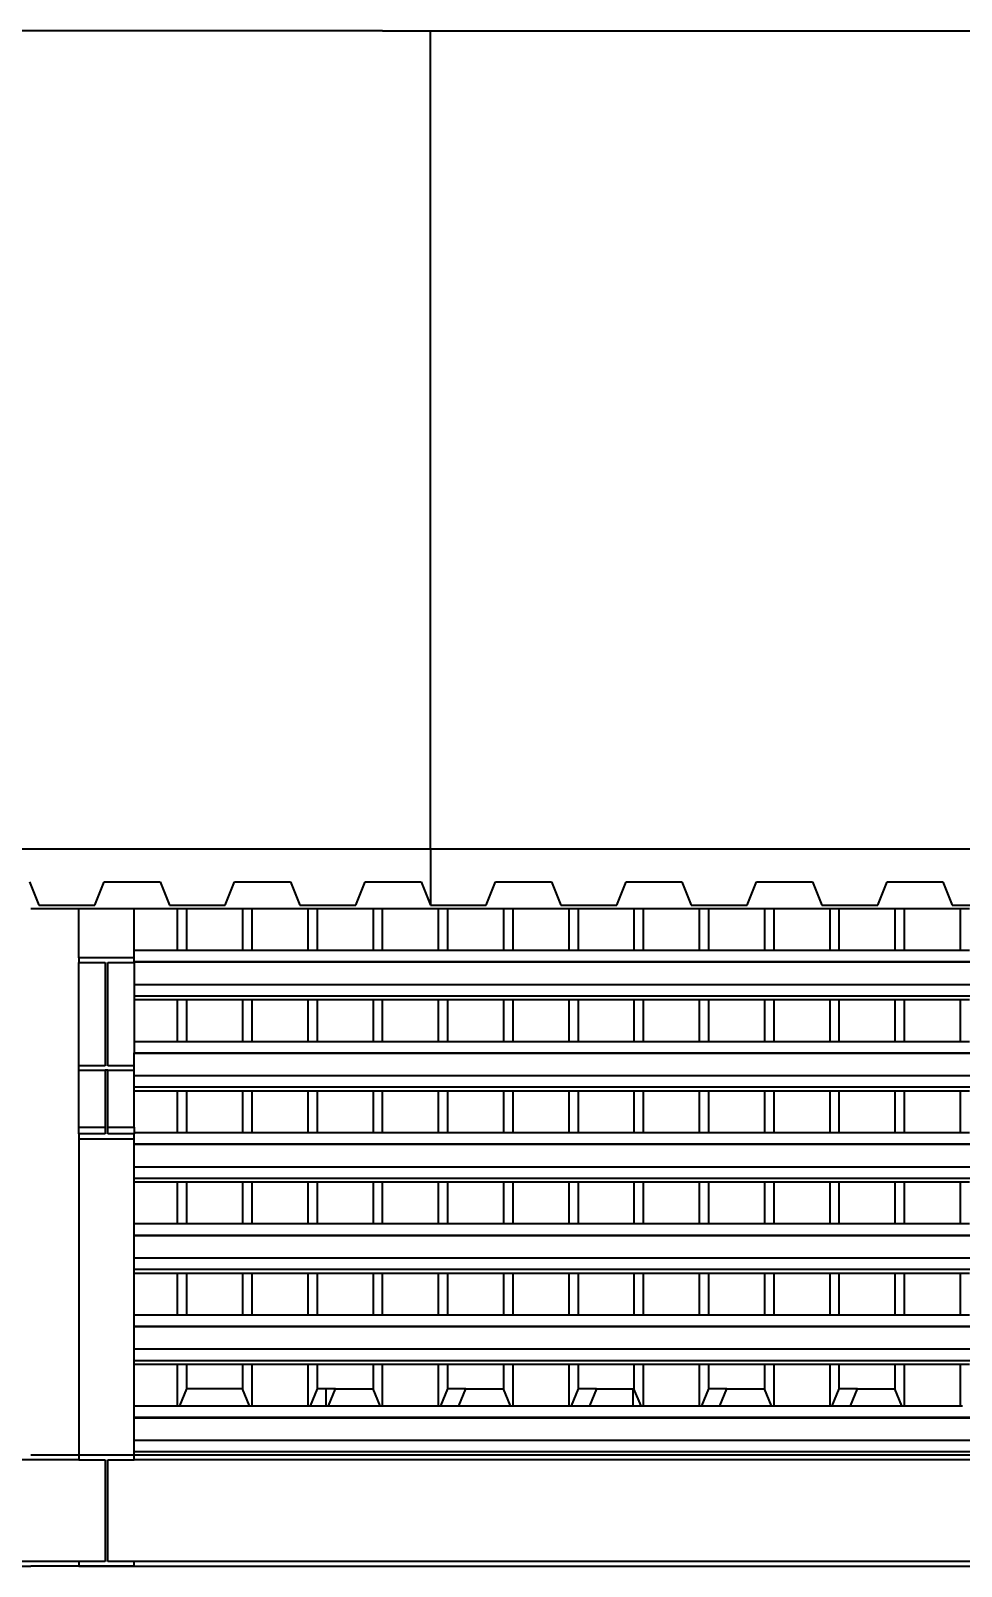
# Model space of a CAD drawing. Header units: metres. Extents: x 78 to 178, y -74 to 157.
# Drawn here: x 128.754 to 130.768, y -51.877 to -48.553 of the extents above; entities that cross this region are included whole.
import ezdxf

# ---------------------------------------------------------------- set-up
doc = ezdxf.new("R2010")
doc.units = ezdxf.units.M
doc.layers.add('Cortes', color=7, linetype='Continuous', lineweight=40)

msp = doc.modelspace()

# ---------------------------------------------------------------- linework, layer by layer
at = {"layer": 'Cortes'}
for p, q in [((129.51514, -48.55302), (127.94741, -48.55302)), ((129.51514, -48.55302), (130.05741, -48.55302)), ((129.61905, -50.32441), (129.61905, -48.55302)), ((130.05741, -48.55302), (130.40125, -48.55302)), ((130.40125, -48.55302), (132.50019, -48.55302)), ((129.61905, -50.32441), (126.5125, -50.32441)), ((132.7256, -50.32441), (129.61905, -50.32441)), ((129.61905, -50.32441), (129.61905, -50.44606)), ((128.75164, -50.39537), (128.77181, -50.44606)), ((128.89284, -50.44606), (128.91301, -50.39537)), ((128.91301, -50.39537), (129.03405, -50.39537)), ((129.03405, -50.39537), (129.05422, -50.44606)), ((129.17526, -50.44606), (129.19543, -50.39537)), ((129.19543, -50.39537), (129.31646, -50.39537)), ((129.31646, -50.39537), (129.33664, -50.44606)), ((129.45767, -50.44606), (129.47784, -50.39537)), ((129.47784, -50.39537), (129.59888, -50.39537)), ((129.59888, -50.39537), (129.61905, -50.44606)), ((129.74008, -50.44606), (129.76026, -50.39537)), ((129.76026, -50.39537), (129.88129, -50.39537)), ((129.88129, -50.39537), (129.90146, -50.44606)), ((130.0225, -50.44606), (130.04267, -50.39537)), ((130.04267, -50.39537), (130.1637, -50.39537)), ((130.1637, -50.39537), (130.18388, -50.44606)), ((130.30491, -50.44606), (130.32508, -50.39537)), ((130.32508, -50.39537), (130.44612, -50.39537)), ((130.44612, -50.39537), (130.46629, -50.44606)), ((130.58732, -50.44606), (130.6075, -50.39537)), ((130.6075, -50.39537), (130.72853, -50.39537)), ((130.72853, -50.39537), (130.7487, -50.44606)), ((128.75404, -50.45284), (128.85795, -50.45284)), ((128.77181, -50.44606), (128.89284, -50.44606)), ((128.85795, -50.45284), (128.97795, -50.45284)), ((128.85795, -50.55992), (128.85795, -50.45284)), ((128.97795, -50.45284), (129.07135, -50.45284)), ((128.97795, -50.54326), (128.97795, -50.45284)), ((129.05422, -50.44606), (129.17526, -50.44606)), ((129.07135, -50.45284), (129.07135, -50.54326)), ((129.07135, -50.45284), (129.09152, -50.45284)), ((129.09152, -50.45284), (129.09152, -50.54326)), ((129.09152, -50.45284), (129.21256, -50.45284)), ((129.21256, -50.45284), (129.21256, -50.54326)), ((129.21256, -50.45284), (129.23273, -50.45284)), ((129.23273, -50.45284), (129.23273, -50.54326)), ((129.23273, -50.45284), (129.35376, -50.45284)), ((129.33664, -50.44606), (129.45767, -50.44606)), ((129.35376, -50.45284), (129.35376, -50.54326)), ((129.35376, -50.45284), (129.37394, -50.45284)), ((129.37394, -50.45284), (129.37394, -50.54326)), ((129.37394, -50.45284), (129.49497, -50.45284)), ((129.49497, -50.45284), (129.49497, -50.54326)), ((129.49497, -50.45284), (129.51514, -50.45284)), ((129.51514, -50.54326), (129.51514, -50.45284)), ((129.51514, -50.45284), (129.63618, -50.45284)), ((129.61905, -50.44606), (129.74008, -50.44606)), ((129.63618, -50.45284), (129.63618, -50.54326)), ((129.63618, -50.45284), (129.65635, -50.45284)), ((129.65635, -50.45284), (129.65635, -50.54326)), ((129.65635, -50.45284), (129.77739, -50.45284)), ((129.77739, -50.45284), (129.77739, -50.54326)), ((129.77739, -50.45284), (129.79756, -50.45284)), ((129.79756, -50.45284), (129.79756, -50.54326)), ((129.79756, -50.45284), (129.91859, -50.45284)), ((129.90146, -50.44606), (130.0225, -50.44606)), ((129.91859, -50.45284), (129.91859, -50.54326)), ((129.91859, -50.45284), (129.93876, -50.45284)), ((129.93876, -50.45284), (129.93876, -50.54326)), ((129.93876, -50.45284), (130.0598, -50.45284)), ((130.0598, -50.45284), (130.0598, -50.54326)), ((130.0598, -50.45284), (130.07997, -50.45284)), ((130.07997, -50.45284), (130.07997, -50.54326)), ((130.07997, -50.45284), (130.20101, -50.45284)), ((130.18388, -50.44606), (130.30491, -50.44606)), ((130.20101, -50.45284), (130.20101, -50.54326)), ((130.20101, -50.45284), (130.22118, -50.45284)), ((130.22118, -50.45284), (130.22118, -50.54326)), ((130.22118, -50.45284), (130.34221, -50.45284)), ((130.34221, -50.45284), (130.34221, -50.54326)), ((130.34221, -50.45284), (130.36239, -50.45284)), ((130.36239, -50.45284), (130.36239, -50.54326)), ((130.36239, -50.45284), (130.48342, -50.45284)), ((130.46629, -50.44606), (130.58732, -50.44606)), ((130.48342, -50.45284), (130.48342, -50.54326)), ((130.48342, -50.45284), (130.50359, -50.45284)), ((130.50359, -50.45284), (130.50359, -50.54326)), ((130.50359, -50.45284), (130.62463, -50.45284)), ((130.62463, -50.45284), (130.62463, -50.54326)), ((130.62463, -50.45284), (130.6448, -50.45284)), ((130.6448, -50.45284), (130.6448, -50.54326)), ((130.6448, -50.45284), (130.76583, -50.45284)), ((130.7487, -50.44606), (130.86974, -50.44606)), ((130.76583, -50.45284), (130.76583, -50.54326)), ((130.76583, -50.45284), (130.78601, -50.45284)), ((128.97795, -50.55992), (128.97795, -50.54326)), ((128.97795, -50.54326), (129.07135, -50.54326)), ((129.07135, -50.54326), (129.09152, -50.54326)), ((129.09152, -50.54326), (129.21256, -50.54326)), ((129.21256, -50.54326), (129.23273, -50.54326)), ((129.23273, -50.54326), (129.35376, -50.54326)), ((129.35376, -50.54326), (129.37394, -50.54326)), ((129.37394, -50.54326), (129.49497, -50.54326)), ((129.49497, -50.54326), (129.51514, -50.54326)), ((129.51514, -50.54326), (129.63618, -50.54326)), ((129.63618, -50.54326), (129.65635, -50.54326)), ((129.65635, -50.54326), (129.77739, -50.54326)), ((129.77739, -50.54326), (129.79756, -50.54326)), ((129.79756, -50.54326), (129.91859, -50.54326)), ((129.91859, -50.54326), (129.93876, -50.54326)), ((129.93876, -50.54326), (130.0598, -50.54326)), ((130.0598, -50.54326), (130.07997, -50.54326)), ((130.07997, -50.54326), (130.20101, -50.54326)), ((130.20101, -50.54326), (130.22118, -50.54326)), ((130.22118, -50.54326), (130.34221, -50.54326)), ((130.34221, -50.54326), (130.36239, -50.54326)), ((130.36239, -50.54326), (130.48342, -50.54326)), ((130.48342, -50.54326), (130.50359, -50.54326)), ((130.50359, -50.54326), (130.62463, -50.54326)), ((130.62463, -50.54326), (130.6448, -50.54326)), ((130.6448, -50.54326), (130.76583, -50.54326)), ((130.76583, -50.54326), (130.78601, -50.54326)), ((128.85795, -50.55992), (128.85795, -50.56985)), ((128.97795, -50.55992), (128.85795, -50.55992)), ((128.85795, -50.56985), (128.91485, -50.56985)), ((128.85795, -50.79329), (128.85795, -50.56985)), ((128.91485, -50.56985), (128.91485, -50.79329)), ((128.92105, -50.56985), (128.97795, -50.56985)), ((128.92105, -50.79329), (128.92105, -50.56985)), ((128.97795, -50.56792), (128.97795, -50.55992)), ((128.97795, -50.56792), (132.41404, -50.56792)), ((128.97795, -50.56874), (128.97795, -50.56792)), ((128.97795, -50.56874), (132.41404, -50.56874)), ((128.97795, -50.56985), (128.97795, -50.56874)), ((128.97795, -50.56985), (128.97795, -50.61724)), ((128.97795, -50.61724), (132.41404, -50.61724)), ((128.97795, -50.61724), (128.97795, -50.6419)), ((128.97795, -50.6419), (132.41404, -50.6419)), ((128.97795, -50.6419), (128.97795, -50.65012)), ((128.97795, -50.65012), (129.07135, -50.65012)), ((128.97795, -50.65012), (128.97795, -50.74054)), ((129.07135, -50.65012), (129.07135, -50.74054)), ((129.07135, -50.65012), (129.09152, -50.65012)), ((129.09152, -50.65012), (129.09152, -50.74054)), ((129.09152, -50.65012), (129.21256, -50.65012)), ((129.21256, -50.65012), (129.21256, -50.74054)), ((129.21256, -50.65012), (129.23273, -50.65012)), ((129.23273, -50.65012), (129.23273, -50.74054)), ((129.23273, -50.65012), (129.35376, -50.65012)), ((129.35376, -50.65012), (129.35376, -50.74054)), ((129.35376, -50.65012), (129.37394, -50.65012)), ((129.37394, -50.65012), (129.37394, -50.74054)), ((129.37394, -50.65012), (129.49497, -50.65012)), ((129.49497, -50.65012), (129.49497, -50.74054)), ((129.49497, -50.65012), (129.51514, -50.65012)), ((129.51514, -50.74054), (129.51514, -50.65012)), ((129.51514, -50.65012), (129.63618, -50.65012)), ((129.63618, -50.65012), (129.63618, -50.74054)), ((129.63618, -50.65012), (129.65635, -50.65012)), ((129.65635, -50.65012), (129.65635, -50.74054)), ((129.65635, -50.65012), (129.77739, -50.65012)), ((129.77739, -50.65012), (129.77739, -50.74054)), ((129.77739, -50.65012), (129.79756, -50.65012)), ((129.79756, -50.65012), (129.79756, -50.74054)), ((129.79756, -50.65012), (129.91859, -50.65012)), ((129.91859, -50.65012), (129.91859, -50.74054)), ((129.91859, -50.65012), (129.93876, -50.65012)), ((129.93876, -50.65012), (129.93876, -50.74054)), ((129.93876, -50.65012), (130.0598, -50.65012)), ((130.0598, -50.65012), (130.0598, -50.74054)), ((130.0598, -50.65012), (130.07997, -50.65012)), ((130.07997, -50.65012), (130.07997, -50.74054)), ((130.07997, -50.65012), (130.20101, -50.65012)), ((130.20101, -50.65012), (130.20101, -50.74054)), ((130.20101, -50.65012), (130.22118, -50.65012)), ((130.22118, -50.65012), (130.22118, -50.74054)), ((130.22118, -50.65012), (130.34221, -50.65012)), ((130.34221, -50.65012), (130.34221, -50.74054)), ((130.34221, -50.65012), (130.36239, -50.65012)), ((130.36239, -50.65012), (130.36239, -50.74054)), ((130.36239, -50.65012), (130.48342, -50.65012)), ((130.48342, -50.65012), (130.48342, -50.74054)), ((130.48342, -50.65012), (130.50359, -50.65012)), ((130.50359, -50.65012), (130.50359, -50.74054)), ((130.50359, -50.65012), (130.62463, -50.65012)), ((130.62463, -50.65012), (130.62463, -50.74054)), ((130.62463, -50.65012), (130.6448, -50.65012)), ((130.6448, -50.65012), (130.6448, -50.74054)), ((130.6448, -50.65012), (130.76583, -50.65012)), ((130.76583, -50.65012), (130.76583, -50.74054)), ((130.76583, -50.65012), (130.78601, -50.65012)), ((128.97795, -50.74054), (129.07135, -50.74054)), ((128.97795, -50.74054), (128.97795, -50.7652)), ((129.07135, -50.74054), (129.09152, -50.74054)), ((129.09152, -50.74054), (129.21256, -50.74054)), ((129.21256, -50.74054), (129.23273, -50.74054)), ((129.23273, -50.74054), (129.35376, -50.74054)), ((129.35376, -50.74054), (129.37394, -50.74054)), ((129.37394, -50.74054), (129.49497, -50.74054)), ((129.49497, -50.74054), (129.51514, -50.74054)), ((129.51514, -50.74054), (129.63618, -50.74054)), ((129.63618, -50.74054), (129.65635, -50.74054)), ((129.65635, -50.74054), (129.77739, -50.74054)), ((129.77739, -50.74054), (129.79756, -50.74054)), ((129.79756, -50.74054), (129.91859, -50.74054)), ((129.91859, -50.74054), (129.93876, -50.74054)), ((129.93876, -50.74054), (130.0598, -50.74054)), ((130.0598, -50.74054), (130.07997, -50.74054)), ((130.07997, -50.74054), (130.20101, -50.74054)), ((130.20101, -50.74054), (130.22118, -50.74054)), ((130.22118, -50.74054), (130.34221, -50.74054)), ((130.34221, -50.74054), (130.36239, -50.74054)), ((130.36239, -50.74054), (130.48342, -50.74054)), ((130.48342, -50.74054), (130.50359, -50.74054)), ((130.50359, -50.74054), (130.62463, -50.74054)), ((130.62463, -50.74054), (130.6448, -50.74054)), ((130.6448, -50.74054), (130.76583, -50.74054)), ((130.76583, -50.74054), (130.78601, -50.74054)), ((128.97795, -50.7652), (132.41404, -50.7652)), ((128.97795, -50.76602), (128.97795, -50.7652)), ((128.97795, -50.76602), (132.41404, -50.76602)), ((128.97795, -50.79329), (128.97795, -50.76602)), ((128.91485, -50.79329), (128.85795, -50.79329)), ((128.85795, -50.80323), (128.85795, -50.79329)), ((128.85795, -50.92632), (128.85795, -50.80323)), ((128.85795, -50.80323), (128.91485, -50.80323)), ((128.92105, -50.80323), (128.91485, -50.80323)), ((128.91485, -50.80323), (128.91485, -50.92632)), ((128.97795, -50.79329), (128.92105, -50.79329)), ((128.92105, -50.92632), (128.92105, -50.80323)), ((128.92105, -50.80323), (128.97795, -50.80323)), ((128.97795, -50.80323), (128.97795, -50.79329)), ((128.97795, -50.81452), (128.97795, -50.80323)), ((128.97795, -50.81452), (132.41404, -50.81452)), ((128.97795, -50.83918), (128.97795, -50.81452)), ((128.97795, -50.83918), (132.41404, -50.83918)), ((128.97795, -50.8474), (128.97795, -50.83918)), ((128.97795, -50.8474), (129.07135, -50.8474)), ((128.97795, -50.92632), (128.97795, -50.8474)), ((129.07135, -50.8474), (129.07135, -50.93782)), ((129.07135, -50.8474), (129.09152, -50.8474)), ((129.09152, -50.8474), (129.09152, -50.93782)), ((129.09152, -50.8474), (129.21256, -50.8474)), ((129.21256, -50.8474), (129.21256, -50.93782)), ((129.21256, -50.8474), (129.23273, -50.8474)), ((129.23273, -50.8474), (129.23273, -50.93782)), ((129.23273, -50.8474), (129.35376, -50.8474)), ((129.35376, -50.8474), (129.35376, -50.93782)), ((129.35376, -50.8474), (129.37394, -50.8474)), ((129.37394, -50.8474), (129.37394, -50.93782)), ((129.37394, -50.8474), (129.49497, -50.8474)), ((129.49497, -50.8474), (129.49497, -50.93782)), ((129.49497, -50.8474), (129.51514, -50.8474)), ((129.51514, -50.93782), (129.51514, -50.8474)), ((129.51514, -50.8474), (129.63618, -50.8474)), ((129.63618, -50.8474), (129.63618, -50.93782)), ((129.63618, -50.8474), (129.65635, -50.8474)), ((129.65635, -50.8474), (129.65635, -50.93782)), ((129.65635, -50.8474), (129.77739, -50.8474)), ((129.77739, -50.8474), (129.77739, -50.93782)), ((129.77739, -50.8474), (129.79756, -50.8474)), ((129.79756, -50.8474), (129.79756, -50.93782)), ((129.79756, -50.8474), (129.91859, -50.8474)), ((129.91859, -50.8474), (129.91859, -50.93782)), ((129.91859, -50.8474), (129.93876, -50.8474)), ((129.93876, -50.8474), (129.93876, -50.93782)), ((129.93876, -50.8474), (130.0598, -50.8474)), ((130.0598, -50.8474), (130.0598, -50.93782)), ((130.0598, -50.8474), (130.07997, -50.8474)), ((130.07997, -50.8474), (130.07997, -50.93782)), ((130.07997, -50.8474), (130.20101, -50.8474)), ((130.20101, -50.8474), (130.20101, -50.93782)), ((130.20101, -50.8474), (130.22118, -50.8474)), ((130.22118, -50.8474), (130.22118, -50.93782)), ((130.22118, -50.8474), (130.34221, -50.8474)), ((130.34221, -50.8474), (130.34221, -50.93782)), ((130.34221, -50.8474), (130.36239, -50.8474)), ((130.36239, -50.8474), (130.36239, -50.93782)), ((130.36239, -50.8474), (130.48342, -50.8474)), ((130.48342, -50.8474), (130.48342, -50.93782)), ((130.48342, -50.8474), (130.50359, -50.8474)), ((130.50359, -50.8474), (130.50359, -50.93782)), ((130.50359, -50.8474), (130.62463, -50.8474)), ((130.62463, -50.8474), (130.62463, -50.93782)), ((130.62463, -50.8474), (130.6448, -50.8474)), ((130.6448, -50.8474), (130.6448, -50.93782)), ((130.6448, -50.8474), (130.76583, -50.8474)), ((130.76583, -50.8474), (130.76583, -50.93782)), ((130.76583, -50.8474), (130.78601, -50.8474)), ((128.85795, -50.92632), (128.91485, -50.92632)), ((128.85795, -50.94054), (128.85795, -50.92632)), ((128.91485, -50.94054), (128.85795, -50.94054)), ((128.85795, -50.94054), (128.85795, -50.95185)), ((128.85795, -50.95185), (128.97795, -50.95185)), ((128.85795, -50.95185), (128.85795, -51.63651)), ((128.91485, -50.92632), (128.91485, -50.94054)), ((128.92105, -50.92632), (128.97795, -50.92632)), ((128.92105, -50.94054), (128.92105, -50.92632)), ((128.97795, -50.94054), (128.92105, -50.94054)), ((128.97795, -50.92632), (128.97795, -50.93782)), ((128.97795, -50.93782), (128.97795, -50.94054)), ((128.97795, -50.93782), (129.07135, -50.93782)), ((128.97795, -50.95185), (128.97795, -50.94054)), ((128.97795, -50.96248), (128.97795, -50.95185)), ((129.07135, -50.93782), (129.09152, -50.93782)), ((129.09152, -50.93782), (129.21256, -50.93782)), ((129.21256, -50.93782), (129.23273, -50.93782)), ((129.23273, -50.93782), (129.35376, -50.93782)), ((129.35376, -50.93782), (129.37394, -50.93782)), ((129.37394, -50.93782), (129.49497, -50.93782)), ((129.49497, -50.93782), (129.51514, -50.93782)), ((129.51514, -50.93782), (129.63618, -50.93782)), ((129.63618, -50.93782), (129.65635, -50.93782)), ((129.65635, -50.93782), (129.77739, -50.93782)), ((129.77739, -50.93782), (129.79756, -50.93782)), ((129.79756, -50.93782), (129.91859, -50.93782)), ((129.91859, -50.93782), (129.93876, -50.93782)), ((129.93876, -50.93782), (130.0598, -50.93782)), ((130.0598, -50.93782), (130.07997, -50.93782)), ((130.07997, -50.93782), (130.20101, -50.93782)), ((130.20101, -50.93782), (130.22118, -50.93782)), ((130.22118, -50.93782), (130.34221, -50.93782)), ((130.34221, -50.93782), (130.36239, -50.93782)), ((130.36239, -50.93782), (130.48342, -50.93782)), ((130.48342, -50.93782), (130.50359, -50.93782)), ((130.50359, -50.93782), (130.62463, -50.93782)), ((130.62463, -50.93782), (130.6448, -50.93782)), ((130.6448, -50.93782), (130.76583, -50.93782)), ((130.76583, -50.93782), (130.78601, -50.93782)), ((128.97795, -50.96248), (132.41404, -50.96248)), ((128.97795, -50.9633), (128.97795, -50.96248)), ((128.97795, -50.9633), (132.41404, -50.9633)), ((128.97795, -51.0118), (128.97795, -50.9633)), ((128.97795, -51.0118), (132.41404, -51.0118)), ((128.97795, -51.03646), (128.97795, -51.0118)), ((128.97795, -51.03646), (132.41404, -51.03646)), ((128.97795, -51.04468), (128.97795, -51.03646)), ((128.97795, -51.04468), (129.07135, -51.04468)), ((128.97795, -51.1351), (128.97795, -51.04468)), ((129.07135, -51.04468), (129.07135, -51.1351)), ((129.07135, -51.04468), (129.09152, -51.04468)), ((129.09152, -51.04468), (129.09152, -51.1351)), ((129.09152, -51.04468), (129.21256, -51.04468)), ((129.21256, -51.04468), (129.21256, -51.1351)), ((129.21256, -51.04468), (129.23273, -51.04468)), ((129.23273, -51.04468), (129.23273, -51.1351)), ((129.23273, -51.04468), (129.35376, -51.04468)), ((129.35376, -51.04468), (129.35376, -51.1351)), ((129.35376, -51.04468), (129.37394, -51.04468)), ((129.37394, -51.04468), (129.37394, -51.1351)), ((129.37394, -51.04468), (129.49497, -51.04468)), ((129.49497, -51.04468), (129.49497, -51.1351)), ((129.49497, -51.04468), (129.51514, -51.04468)), ((129.51514, -51.1351), (129.51514, -51.04468)), ((129.51514, -51.04468), (129.63618, -51.04468)), ((129.63618, -51.04468), (129.63618, -51.1351)), ((129.63618, -51.04468), (129.65635, -51.04468)), ((129.65635, -51.04468), (129.65635, -51.1351)), ((129.65635, -51.04468), (129.77739, -51.04468)), ((129.77739, -51.04468), (129.77739, -51.1351)), ((129.77739, -51.04468), (129.79756, -51.04468)), ((129.79756, -51.04468), (129.79756, -51.1351)), ((129.79756, -51.04468), (129.91859, -51.04468)), ((129.91859, -51.04468), (129.91859, -51.1351)), ((129.91859, -51.04468), (129.93876, -51.04468)), ((129.93876, -51.04468), (129.93876, -51.1351)), ((129.93876, -51.04468), (130.0598, -51.04468)), ((130.0598, -51.04468), (130.0598, -51.1351)), ((130.0598, -51.04468), (130.07997, -51.04468)), ((130.07997, -51.04468), (130.07997, -51.1351)), ((130.07997, -51.04468), (130.20101, -51.04468)), ((130.20101, -51.04468), (130.20101, -51.1351)), ((130.20101, -51.04468), (130.22118, -51.04468)), ((130.22118, -51.04468), (130.22118, -51.1351)), ((130.22118, -51.04468), (130.34221, -51.04468)), ((130.34221, -51.04468), (130.34221, -51.1351)), ((130.34221, -51.04468), (130.36239, -51.04468)), ((130.36239, -51.04468), (130.36239, -51.1351)), ((130.36239, -51.04468), (130.48342, -51.04468)), ((130.48342, -51.04468), (130.48342, -51.1351)), ((130.48342, -51.04468), (130.50359, -51.04468)), ((130.50359, -51.04468), (130.50359, -51.1351)), ((130.50359, -51.04468), (130.62463, -51.04468)), ((130.62463, -51.04468), (130.62463, -51.1351)), ((130.62463, -51.04468), (130.6448, -51.04468)), ((130.6448, -51.04468), (130.6448, -51.1351)), ((130.6448, -51.04468), (130.76583, -51.04468)), ((130.76583, -51.04468), (130.76583, -51.1351)), ((130.76583, -51.04468), (130.78601, -51.04468)), ((128.97795, -51.1351), (129.07135, -51.1351)), ((128.97795, -51.15976), (128.97795, -51.1351)), ((129.07135, -51.1351), (129.09152, -51.1351)), ((129.09152, -51.1351), (129.21256, -51.1351)), ((129.21256, -51.1351), (129.23273, -51.1351)), ((129.23273, -51.1351), (129.35376, -51.1351)), ((129.35376, -51.1351), (129.37394, -51.1351)), ((129.37394, -51.1351), (129.49497, -51.1351)), ((129.49497, -51.1351), (129.51514, -51.1351)), ((129.51514, -51.1351), (129.63618, -51.1351)), ((129.63618, -51.1351), (129.65635, -51.1351)), ((129.65635, -51.1351), (129.77739, -51.1351)), ((129.77739, -51.1351), (129.79756, -51.1351)), ((129.79756, -51.1351), (129.91859, -51.1351)), ((129.91859, -51.1351), (129.93876, -51.1351)), ((129.93876, -51.1351), (130.0598, -51.1351)), ((130.0598, -51.1351), (130.07997, -51.1351)), ((130.07997, -51.1351), (130.20101, -51.1351)), ((130.20101, -51.1351), (130.22118, -51.1351)), ((130.22118, -51.1351), (130.34221, -51.1351)), ((130.34221, -51.1351), (130.36239, -51.1351)), ((130.36239, -51.1351), (130.48342, -51.1351)), ((130.48342, -51.1351), (130.50359, -51.1351)), ((130.50359, -51.1351), (130.62463, -51.1351)), ((130.62463, -51.1351), (130.6448, -51.1351)), ((130.6448, -51.1351), (130.76583, -51.1351)), ((130.76583, -51.1351), (130.78601, -51.1351)), ((128.97795, -51.15976), (132.41404, -51.15976)), ((128.97795, -51.16058), (128.97795, -51.15976)), ((128.97795, -51.16058), (132.41404, -51.16058)), ((128.97795, -51.20908), (128.97795, -51.16058)), ((128.97795, -51.20908), (132.41404, -51.20908)), ((128.97795, -51.23374), (128.97795, -51.20908)), ((128.97795, -51.23374), (132.41404, -51.23374)), ((128.97795, -51.24196), (128.97795, -51.23374)), ((128.97795, -51.24196), (129.07135, -51.24196)), ((128.97795, -51.33238), (128.97795, -51.24196)), ((129.07135, -51.24196), (129.07135, -51.33238)), ((129.07135, -51.24196), (129.09152, -51.24196)), ((129.09152, -51.24196), (129.09152, -51.33238)), ((129.09152, -51.24196), (129.21256, -51.24196)), ((129.21256, -51.24196), (129.21256, -51.33238)), ((129.21256, -51.24196), (129.23273, -51.24196)), ((129.23273, -51.24196), (129.23273, -51.33238)), ((129.23273, -51.24196), (129.35376, -51.24196)), ((129.35376, -51.24196), (129.35376, -51.33238)), ((129.35376, -51.24196), (129.37394, -51.24196)), ((129.37394, -51.24196), (129.37394, -51.33238)), ((129.37394, -51.24196), (129.49497, -51.24196)), ((129.49497, -51.24196), (129.49497, -51.33238)), ((129.49497, -51.24196), (129.51514, -51.24196)), ((129.51514, -51.33238), (129.51514, -51.24196)), ((129.51514, -51.24196), (129.63618, -51.24196)), ((129.63618, -51.24196), (129.63618, -51.33238)), ((129.63618, -51.24196), (129.65635, -51.24196)), ((129.65635, -51.24196), (129.65635, -51.33238)), ((129.65635, -51.24196), (129.77739, -51.24196)), ((129.77739, -51.24196), (129.77739, -51.33238)), ((129.77739, -51.24196), (129.79756, -51.24196)), ((129.79756, -51.24196), (129.79756, -51.33238)), ((129.79756, -51.24196), (129.91859, -51.24196)), ((129.91859, -51.24196), (129.91859, -51.33238)), ((129.91859, -51.24196), (129.93876, -51.24196)), ((129.93876, -51.24196), (129.93876, -51.33238)), ((129.93876, -51.24196), (130.0598, -51.24196)), ((130.0598, -51.24196), (130.0598, -51.33238)), ((130.0598, -51.24196), (130.07997, -51.24196)), ((130.07997, -51.24196), (130.07997, -51.33238)), ((130.07997, -51.24196), (130.20101, -51.24196)), ((130.20101, -51.24196), (130.20101, -51.33238)), ((130.20101, -51.24196), (130.22118, -51.24196)), ((130.22118, -51.24196), (130.22118, -51.33238)), ((130.22118, -51.24196), (130.34221, -51.24196)), ((130.34221, -51.24196), (130.34221, -51.33238)), ((130.34221, -51.24196), (130.36239, -51.24196)), ((130.36239, -51.24196), (130.36239, -51.33238)), ((130.36239, -51.24196), (130.48342, -51.24196)), ((130.48342, -51.24196), (130.48342, -51.33238)), ((130.48342, -51.24196), (130.50359, -51.24196)), ((130.50359, -51.24196), (130.50359, -51.33238)), ((130.50359, -51.24196), (130.62463, -51.24196)), ((130.62463, -51.24196), (130.62463, -51.33238)), ((130.62463, -51.24196), (130.6448, -51.24196)), ((130.6448, -51.24196), (130.6448, -51.33238)), ((130.6448, -51.24196), (130.76583, -51.24196)), ((130.76583, -51.24196), (130.76583, -51.33238)), ((130.76583, -51.24196), (130.78601, -51.24196)), ((128.97795, -51.33238), (129.07135, -51.33238)), ((128.97795, -51.35704), (128.97795, -51.33238)), ((129.07135, -51.33238), (129.09152, -51.33238)), ((129.09152, -51.33238), (129.21256, -51.33238)), ((129.21256, -51.33238), (129.23273, -51.33238)), ((129.23273, -51.33238), (129.35376, -51.33238)), ((129.35376, -51.33238), (129.37394, -51.33238)), ((129.37394, -51.33238), (129.49497, -51.33238)), ((129.49497, -51.33238), (129.51514, -51.33238)), ((129.51514, -51.33238), (129.63618, -51.33238)), ((129.63618, -51.33238), (129.65635, -51.33238)), ((129.65635, -51.33238), (129.77739, -51.33238)), ((129.77739, -51.33238), (129.79756, -51.33238)), ((129.79756, -51.33238), (129.91859, -51.33238)), ((129.91859, -51.33238), (129.93876, -51.33238)), ((129.93876, -51.33238), (130.0598, -51.33238)), ((130.0598, -51.33238), (130.07997, -51.33238)), ((130.07997, -51.33238), (130.20101, -51.33238)), ((130.20101, -51.33238), (130.22118, -51.33238)), ((130.22118, -51.33238), (130.34221, -51.33238)), ((130.34221, -51.33238), (130.36239, -51.33238)), ((130.36239, -51.33238), (130.48342, -51.33238)), ((130.48342, -51.33238), (130.50359, -51.33238)), ((130.50359, -51.33238), (130.62463, -51.33238)), ((130.62463, -51.33238), (130.6448, -51.33238)), ((130.6448, -51.33238), (130.76583, -51.33238)), ((130.76583, -51.33238), (130.78601, -51.33238)), ((128.97795, -51.35704), (132.41404, -51.35704)), ((128.97795, -51.35786), (128.97795, -51.35704)), ((128.97795, -51.35786), (132.41404, -51.35786)), ((128.97795, -51.40636), (128.97795, -51.35786)), ((128.97795, -51.40636), (132.41404, -51.40636)), ((128.97795, -51.43102), (128.97795, -51.40636)), ((128.97795, -51.43102), (132.41404, -51.43102)), ((128.97795, -51.43924), (128.97795, -51.43102)), ((128.97795, -51.43924), (129.07135, -51.43924)), ((128.97795, -51.52966), (128.97795, -51.43924)), ((129.07135, -51.43924), (129.07135, -51.52966)), ((129.07135, -51.43924), (129.09152, -51.43924)), ((129.09152, -51.43924), (129.09152, -51.49237)), ((129.09152, -51.43924), (129.21256, -51.43924)), ((129.21256, -51.43924), (129.21256, -51.49237)), ((129.21256, -51.43924), (129.23273, -51.43924)), ((129.23273, -51.43924), (129.23273, -51.52966)), ((129.23273, -51.43924), (129.35376, -51.43924)), ((129.35376, -51.43924), (129.35376, -51.52966)), ((129.35376, -51.43924), (129.37394, -51.43924)), ((129.37394, -51.43924), (129.37394, -51.49237)), ((129.37394, -51.43924), (129.49497, -51.43924)), ((129.49497, -51.43924), (129.49497, -51.49237)), ((129.49497, -51.43924), (129.51514, -51.43924)), ((129.51514, -51.52966), (129.51514, -51.43924)), ((129.51514, -51.43924), (129.63618, -51.43924)), ((129.63618, -51.43924), (129.63618, -51.52966)), ((129.63618, -51.43924), (129.65635, -51.43924)), ((129.65635, -51.43924), (129.65635, -51.49237)), ((129.65635, -51.43924), (129.77739, -51.43924)), ((129.77739, -51.43924), (129.77739, -51.49237)), ((129.77739, -51.43924), (129.79756, -51.43924)), ((129.79756, -51.43924), (129.79756, -51.52966)), ((129.79756, -51.43924), (129.91859, -51.43924)), ((129.91859, -51.43924), (129.91859, -51.52966)), ((129.91859, -51.43924), (129.93876, -51.43924)), ((129.93876, -51.43924), (129.93876, -51.49237)), ((129.93876, -51.43924), (130.0598, -51.43924)), ((130.0598, -51.43924), (130.0598, -51.49237)), ((130.0598, -51.43924), (130.07997, -51.43924)), ((130.07997, -51.43924), (130.07997, -51.52966)), ((130.07997, -51.43924), (130.20101, -51.43924)), ((130.20101, -51.43924), (130.20101, -51.52966)), ((130.20101, -51.43924), (130.22118, -51.43924)), ((130.22118, -51.43924), (130.22118, -51.49237)), ((130.22118, -51.43924), (130.34221, -51.43924)), ((130.34221, -51.43924), (130.34221, -51.49237)), ((130.34221, -51.43924), (130.36239, -51.43924)), ((130.36239, -51.43924), (130.36239, -51.52966)), ((130.36239, -51.43924), (130.48342, -51.43924)), ((130.48342, -51.43924), (130.48342, -51.52966)), ((130.48342, -51.43924), (130.50359, -51.43924)), ((130.50359, -51.43924), (130.50359, -51.49237)), ((130.50359, -51.43924), (130.62463, -51.43924)), ((130.62463, -51.43924), (130.62463, -51.49237)), ((130.62463, -51.43924), (130.6448, -51.43924)), ((130.6448, -51.43924), (130.6448, -51.52966)), ((130.6448, -51.43924), (130.76583, -51.43924)), ((130.76583, -51.43924), (130.76583, -51.52966)), ((130.76583, -51.43924), (130.78601, -51.43924)), ((129.09152, -51.49237), (129.07627, -51.52966)), ((129.21256, -51.49237), (129.09152, -51.49237)), ((129.22781, -51.52966), (129.21256, -51.49237)), ((129.37394, -51.49237), (129.35869, -51.52966)), ((129.39364, -51.49237), (129.37394, -51.49237)), ((129.39364, -51.52966), (129.39364, -51.49237)), ((129.41381, -51.49237), (129.39364, -51.49237)), ((129.39856, -51.52966), (129.41381, -51.49237)), ((129.41381, -51.49237), (129.49497, -51.49237)), ((129.51022, -51.52966), (129.49497, -51.49237)), ((129.65635, -51.49237), (129.6411, -51.52966)), ((129.69623, -51.49237), (129.65635, -51.49237)), ((129.68098, -51.52966), (129.69623, -51.49237)), ((129.69623, -51.49237), (129.77739, -51.49237)), ((129.79263, -51.52966), (129.77739, -51.49237)), ((129.93876, -51.49237), (129.92351, -51.52966)), ((129.97864, -51.49237), (129.93876, -51.49237)), ((129.97864, -51.49237), (129.96339, -51.52966)), ((129.97864, -51.49237), (130.05741, -51.49237)), ((130.05741, -51.49237), (130.05741, -51.52966)), ((130.05741, -51.49237), (130.0598, -51.49237)), ((130.07505, -51.52966), (130.0598, -51.49237)), ((130.22118, -51.49237), (130.20593, -51.52966)), ((130.26105, -51.49237), (130.22118, -51.49237)), ((130.2458, -51.52966), (130.26105, -51.49237)), ((130.26105, -51.49237), (130.34221, -51.49237)), ((130.35746, -51.52966), (130.34221, -51.49237)), ((130.50359, -51.49237), (130.48834, -51.52966)), ((130.54347, -51.49237), (130.50359, -51.49237)), ((130.52822, -51.52966), (130.54347, -51.49237)), ((130.54347, -51.49237), (130.62463, -51.49237)), ((130.63988, -51.52966), (130.62463, -51.49237)), ((128.97795, -51.52966), (129.07135, -51.52966)), ((128.97795, -51.55432), (128.97795, -51.52966)), ((129.07135, -51.52966), (129.07627, -51.52966)), ((129.07627, -51.52966), (129.22781, -51.52966)), ((129.22781, -51.52966), (129.23273, -51.52966)), ((129.23273, -51.52966), (129.35376, -51.52966)), ((129.35376, -51.52966), (129.35869, -51.52966)), ((129.35869, -51.52966), (129.39364, -51.52966)), ((129.39364, -51.52966), (129.39856, -51.52966)), ((129.39856, -51.52966), (129.51022, -51.52966)), ((129.51022, -51.52966), (129.51514, -51.52966)), ((129.51514, -51.52966), (129.63618, -51.52966)), ((129.63618, -51.52966), (129.6411, -51.52966)), ((129.6411, -51.52966), (129.68098, -51.52966)), ((129.68098, -51.52966), (129.79263, -51.52966)), ((129.79263, -51.52966), (129.79756, -51.52966)), ((129.79756, -51.52966), (129.91859, -51.52966)), ((129.91859, -51.52966), (129.92351, -51.52966)), ((129.92351, -51.52966), (129.96339, -51.52966)), ((129.96339, -51.52966), (130.05741, -51.52966)), ((130.05741, -51.52966), (130.07505, -51.52966)), ((130.07505, -51.52966), (130.07997, -51.52966)), ((130.07997, -51.52966), (130.20101, -51.52966)), ((130.20101, -51.52966), (130.20593, -51.52966)), ((130.20593, -51.52966), (130.2458, -51.52966)), ((130.2458, -51.52966), (130.35746, -51.52966)), ((130.35746, -51.52966), (130.36239, -51.52966)), ((130.36239, -51.52966), (130.48342, -51.52966)), ((130.48342, -51.52966), (130.48834, -51.52966)), ((130.48834, -51.52966), (130.52822, -51.52966)), ((130.52822, -51.52966), (130.63988, -51.52966)), ((130.63988, -51.52966), (130.6448, -51.52966)), ((130.6448, -51.52966), (130.76583, -51.52966)), ((130.76583, -51.52966), (130.77076, -51.52966)), ((128.97795, -51.55432), (132.41404, -51.55432)), ((128.97795, -51.55514), (128.97795, -51.55432)), ((128.97795, -51.55514), (132.41404, -51.55514)), ((128.97795, -51.60364), (128.97795, -51.55514)), ((128.97795, -51.60364), (132.41404, -51.60364)), ((128.97795, -51.6283), (128.97795, -51.60364)), ((128.85795, -51.64631), (125.22795, -51.64631)), ((128.85795, -51.63651), (128.75404, -51.63651)), ((128.97795, -51.63651), (128.85795, -51.63651)), ((128.85795, -51.63651), (128.85795, -51.64631)), ((128.85795, -51.64631), (128.91485, -51.64631)), ((128.91485, -51.64631), (128.91485, -51.86671)), ((128.92105, -51.64631), (128.97795, -51.64631)), ((128.92105, -51.86671), (128.92105, -51.64631)), ((128.97795, -51.6283), (132.40784, -51.6283)), ((128.97795, -51.63651), (128.97795, -51.6283)), ((128.97795, -51.64631), (128.97795, -51.63651)), ((132.40784, -51.63651), (128.97795, -51.63651)), ((132.51795, -51.64631), (128.97795, -51.64631)), ((128.85795, -51.86671), (125.22795, -51.86671)), ((125.22795, -51.87651), (128.75404, -51.87651)), ((128.75404, -51.87651), (128.75404, -51.87673)), ((128.85795, -51.87651), (128.75404, -51.87651)), ((128.85795, -51.87673), (128.75404, -51.87673)), ((128.85795, -51.86671), (128.85795, -51.87651)), ((128.91485, -51.86671), (128.85795, -51.86671)), ((128.85795, -51.87673), (128.85795, -51.87651)), ((128.85795, -51.87651), (128.97795, -51.87651)), ((128.97795, -51.87673), (128.85795, -51.87673)), ((128.97795, -51.86671), (128.92105, -51.86671)), ((128.97795, -51.87651), (128.97795, -51.86671)), ((132.51795, -51.86671), (128.97795, -51.86671)), ((128.97795, -51.87651), (132.40784, -51.87651)), ((128.97795, -51.87673), (128.97795, -51.87651))]:
    msp.add_line(p, q, dxfattribs=at)

doc.saveas('drawing.dxf')
